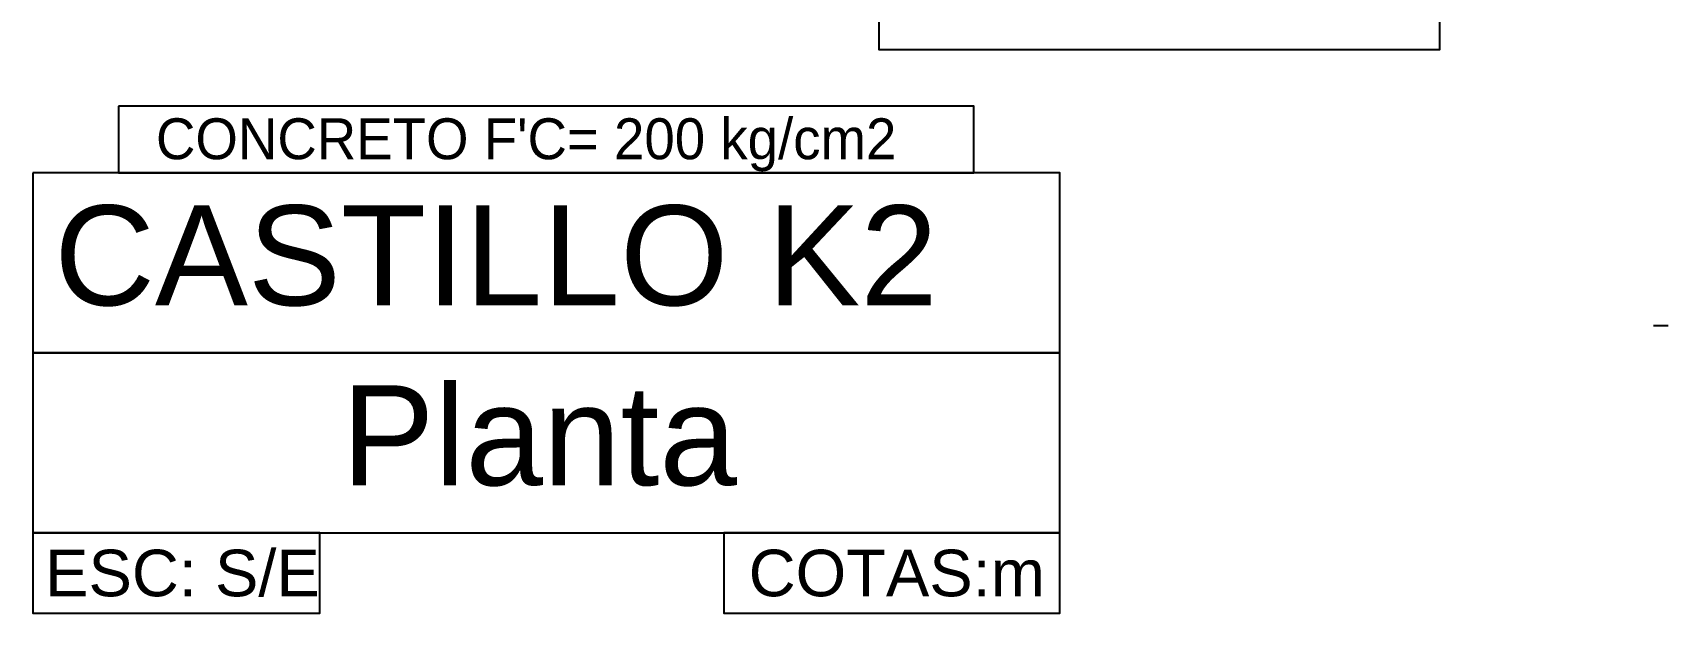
# Model space of a CAD drawing. Header units: metres. Extents: x 2.9 to 42.8, y 1.7 to 28.7.
# Drawn here: x 18.69 to 21.241, y 11.227 to 12.132 of the extents above; entities that cross this region are included whole.
import ezdxf

# ---------------------------------------------------------------- set-up
doc = ezdxf.new("R2010")
doc.units = ezdxf.units.M
for name, color, linetype in [('CIAN', 4, 'Continuous'), ('GRIS', 8, 'Continuous'), ('TEXTO', 7, 'Continuous')]:
    doc.layers.add(name, color=color, linetype=linetype)
doc.styles.add('ArialMT', font='arial.ttf')

msp = doc.modelspace()

# ---------------------------------------------------------------- linework, layer by layer
at = {"layer": 'CIAN', "lineweight": -3}
for points in [[(20.0096, 12.3155), (20.0096, 12.1056), (20.8844, 12.1056), (20.8844, 12.3155)], [(18.8242, 12.0174), (18.8242, 11.9133), (20.1577, 11.9133), (20.1577, 12.0174)], [(18.6902, 11.9133), (18.6902, 11.6328), (20.2918, 11.6328), (20.2918, 11.9133)], [(18.6902, 11.6328), (18.6902, 11.3524), (20.2918, 11.3524), (20.2918, 11.6328)], [(18.6902, 11.3524), (18.6902, 11.2272), (19.1382, 11.2272), (19.1382, 11.3524)], [(19.7679, 11.3524), (19.7679, 11.2272), (20.2918, 11.2272), (20.2918, 11.3524)]]:
    msp.add_lwpolyline(points, close=True, dxfattribs=at)
at = {"layer": 'GRIS', "lineweight": -3}
msp.add_lwpolyline([(21.2408, 11.6752), (21.2178, 11.6752)], dxfattribs=at)

# ---------------------------------------------------------------- texts
at = {"layer": 'TEXTO', "color": 18, "true_color": 0x000000}
msp.add_text("CONCRETO F'C= 200 kg/cm2", height=0.0637, dxfattribs=at).set_placement((18.8824, 11.9345))
at = {"layer": 'TEXTO', "color": 18, "true_color": 0x000000, "style": 'ArialMT'}
for s, height, p in [('CASTILLO K2', 0.1557, (18.7237, 11.7069)), ('Planta', 0.1557, (19.1717, 11.4265)), ('ESC: S/E', 0.0726, (18.7096, 11.2536)), ('COTAS:m', 0.0726, (19.8067, 11.2536))]:
    msp.add_text(s, height=height, dxfattribs=at).set_placement(p)

doc.saveas('drawing.dxf')
